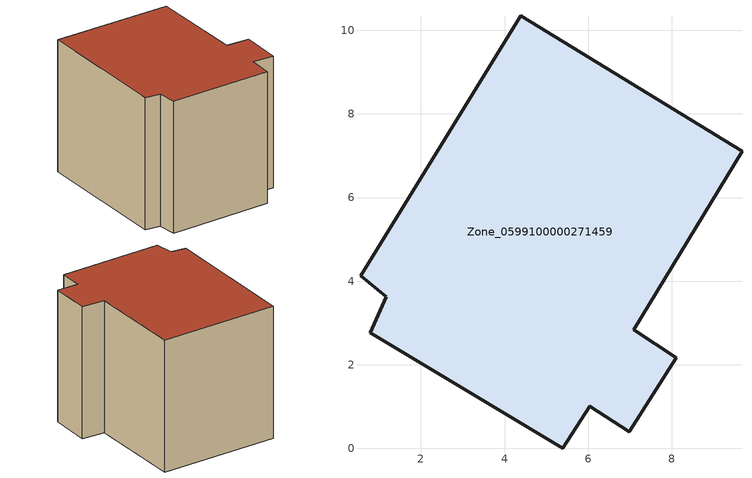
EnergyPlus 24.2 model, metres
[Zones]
Zone_0599100000271459
 floor ground (C_G): 1.17,3.63 0.55,4.13 4.39,10.35 9.68,7.11 7.09,2.84 8.11,2.17 6.98,0.39 6.04,1.01 5.39,0 0.79,2.76 z0
 wall outside (C_F): 6.98,0.39 8.11,2.17 7.09,2.84 9.68,7.11 4.39,10.35 0.55,4.13 1.17,3.63 0.79,2.76 5.39,0 6.04,1.01 6.98,0.39 z0:6.97
 roof outside (C_R): 0.55,4.13 1.17,3.63 0.79,2.76 5.39,0 6.04,1.01 6.98,0.39 8.11,2.17 7.09,2.84 9.68,7.11 4.39,10.35 z6.97
[BUILDING]
Pand.0599100000271459: North Axis=0; Terrain=City; Loads Convergence Tolerance Value=0.04; Temperature Convergence Tolerance Value=0.4; Solar Distribution=FullExterior; Maximum Number of Warmup Days=25; Minimum Number of Warmup Days=1
[Site:Location]
Rotterdam.The.Hague.AP_ZH_NLD Design_Conditions: Latitude=51.96; Longitude=4.45; Time Zone=1; Elevation=-4.5
[SITE:GROUNDTEMPERATURE:BUILDINGSURFACE]
18, 18, 18, 18, 18, 18, 18, 18, 18, 18, 18, 18
[MATERIAL] Thermal Absorptance=0.9; Solar Absorptance=0.7; Visible Absorptance=0.7
Name | Roughness | Thickness | Conductivity | Density | Specific Heat
G.D.1965 | MediumSmooth | 0.15 | 1 | 540 | 1210
F.D.1965 | Rough | 0.3 | 0.857143 | 1920 | 840
R.D.1965 | MediumRough | 0.2 | 0.08 | 1500 | 1000
[CONSTRUCTION]
C_G: G.D.1965
C_F: F.D.1965
C_R: R.D.1965
[ZONE]
Zone_0599100000271459: Type=1; Multiplier=1; Ceiling Height=Autocalculate; Volume=Autocalculate; Floor Area=autocalculate; Part of Total Floor Area=Yes
[ZONEINFILTRATION:DESIGNFLOWRATE]
Infil_Zone_0599100000271459: Zone or ZoneList or Space or SpaceList=Zone_0599100000271459; Schedule=AlwaysOn; Design Flow Rate Calculation Method=Flow/Area; Flow Rate per Floor Area=0.0042; Constant Term Coefficient=1; Temperature Term Coefficient=0; Velocity Term Coefficient=0; Velocity Squared Term Coefficient=0
[HVACTEMPLATE:ZONE:IDEALLOADSAIRSYSTEM]
Zone_0599100000271459: Maximum Heating Supply Air Temperature=50; Minimum Cooling Supply Air Temperature=13; Maximum Heating Supply Air Humidity Ratio=0.0156; Minimum Cooling Supply Air Humidity Ratio=0.0077; Heating Limit=NoLimit; Cooling Limit=NoLimit; Dehumidification Control Type=ConstantSensibleHeatRatio; Cooling Sensible Heat Ratio=0.7; Dehumidification Setpoint=60; Humidification Control Type=None; Humidification Setpoint=30; Outdoor Air Method=None; Outdoor Air Flow Rate per Person=0.00944; Outdoor Air Flow Rate per Zone Floor Area=0; Outdoor Air Flow Rate per Zone=0; Demand Controlled Ventilation Type=None; Outdoor Air Economizer Type=NoEconomizer; Heat Recovery Type=None; Sensible Heat Recovery Effectiveness=0.7; Latent Heat Recovery Effectiveness=0.65
[ZONECONTROL:THERMOSTAT]
ThermostatControl_Zone_0599100000271459: Zone or ZoneList=Zone_0599100000271459; Control Type Schedule=DualSetpointControlType; Control 1=Thermostat_Zone_0599100000271459; Temperature Difference Between Cutout And Setpoint=0
[THERMOSTATSETPOINT:DUALSETPOINT]
Thermostat_Zone_0599100000271459: Heating Setpoint Temperature Schedule=HeatingSetpoint_Zone_0599100000271459; Cooling Setpoint Temperature Schedule=CoolingSetpoint_Zone_0599100000271459
[SCHEDULE:COMPACT]
HeatingSetpoint_Zone_0599100000271459: Through: 12/31, For: AllDays, Until: 24:00, 21
CoolingSetpoint_Zone_0599100000271459: Through: 12/31, For: AllDays, Until: 24:00, 24
DualSetpointControlType: Through: 12/31, For: AllDays, Until: 24:00, 4
AlwaysOn: Through: 12/31, For: AllDays, Until: 24:00, 1
